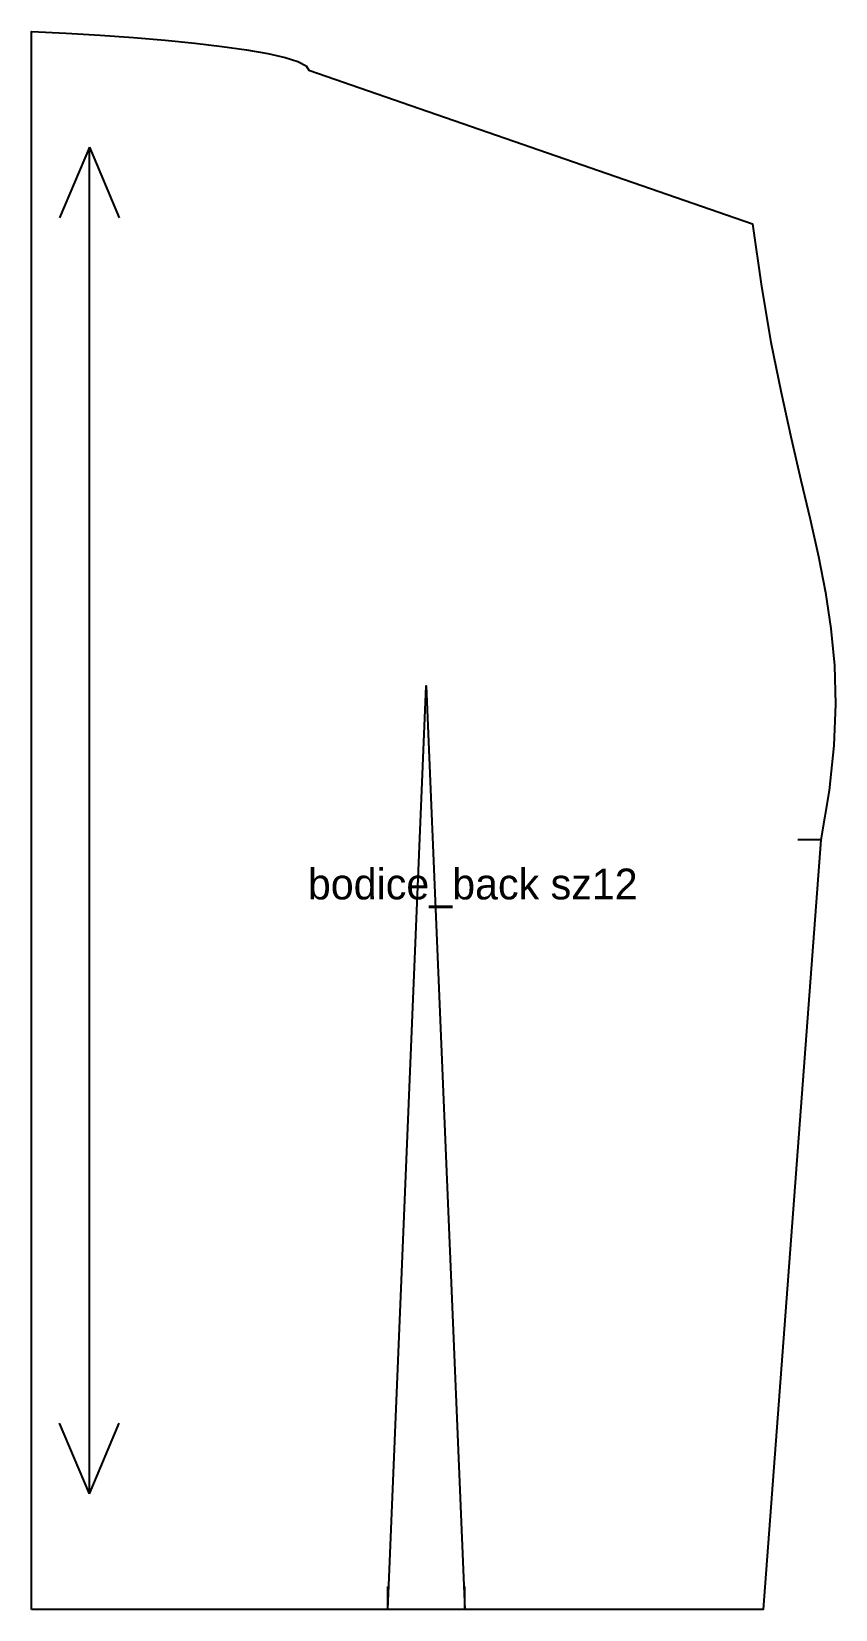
# Model space of a CAD drawing. Header units: millimetres. Extents: x 0 to 209, y 0 to 410.
import ezdxf

# ---------------------------------------------------------------- set-up
doc = ezdxf.new("R2010")
doc.units = ezdxf.units.MM
for name, color, linetype in [('1', 7, 'CONTINUOUS'), ('11', 1, 'CONTINUOUS'), ('13', 5, 'CONTINUOUS'), ('15', 2, 'CONTINUOUS'), ('8', 3, 'CONTINUOUS')]:
    doc.layers.add(name, color=color, linetype=linetype)

msp = doc.modelspace()

# ---------------------------------------------------------------- linework, layer by layer
at = {"layer": '1'}
msp.add_lwpolyline([(0, 0), (0, 410), (8.9792, 409.5741), (17.8333, 409.0509), (26.4375, 408.4375), (34.6667, 407.7407), (42.3958, 406.9676), (49.5, 406.125), (55.8542, 405.2199), (61.3333, 404.2593), (65.8125, 403.25), (69.1667, 402.1991), (71.2708, 401.1134), (72, 400), (187.2562, 360), (189.5331, 343.7817), (192.0176, 329.2536), (194.6188, 316.1775), (197.2463, 304.3149), (199.8091, 293.4275), (202.2166, 283.277), (204.3781, 273.625), (206.2029, 264.2332), (207.6002, 254.8633), (208.4794, 245.277), (208.7496, 235.2358), (208.3203, 224.5015), (207.1007, 212.8356), (205, 200), (190, 0)], close=True, dxfattribs=at)
at = {"layer": '11'}
for p, q in [((205, 200), (199, 200)), ((92.5, 0), (92.5, 6)), ((112.5, 0), (112.5, 6))]:
    msp.add_line(p, q, dxfattribs=at)
at = {"layer": '13'}
for p, q in [((15, 380), (7.2116, 361.5788)), ((15, 30), (15, 380)), ((15, 380), (22.7884, 361.5788)), ((15, 30), (7.2116, 48.4212)), ((15, 30), (22.7884, 48.4212))]:
    msp.add_line(p, q, dxfattribs=at)
at = {"layer": '8'}
msp.add_lwpolyline([(92.5, 0), (102.5, 240), (112.5, 0)], dxfattribs=at)

# ---------------------------------------------------------------- texts
at = {"layer": '15'}
msp.add_text('bodice_back sz12', height=8, dxfattribs=at).set_placement((71.75, 184.5))

doc.saveas('drawing.dxf')
